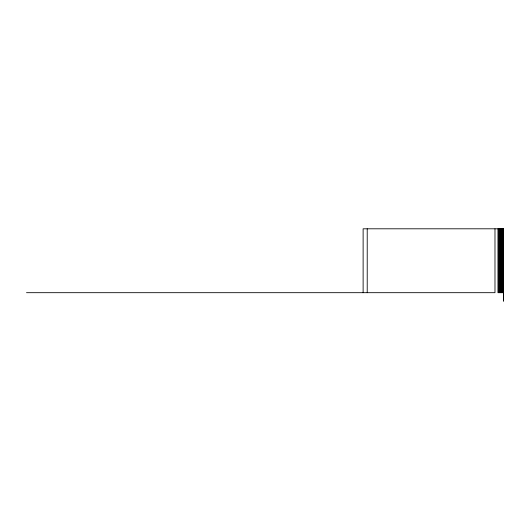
<?xml version="1.0" encoding="UTF-8"?>
<svg xmlns="http://www.w3.org/2000/svg" width="530" height="530" viewBox="0 0 530 530"><rect width="100%" height="100%" fill="white"/><g stroke="black" fill="none" stroke-linecap="round" stroke-linejoin="round"><path stroke-width="0.79" d="M26.5 292.686L494.98 292.686L494.98 228.801M503.493 292.686L497.948 292.686L497.948 228.801M503.447 228.801L503.5 301.199L503.5 228.801L363.123 228.801L363.123 292.686M503.281 228.801L503.281 292.686M503.016 228.801L503.016 292.686M502.645 228.801L502.645 292.686M502.182 228.801L502.182 292.686M501.632 228.801L501.632 292.686M501.002 228.801L501.002 292.686M500.307 228.801L500.307 292.686M499.558 228.801L499.558 292.686M498.763 228.801L498.763 292.686M367.217 228.801L367.217 292.686"/></g></svg>
